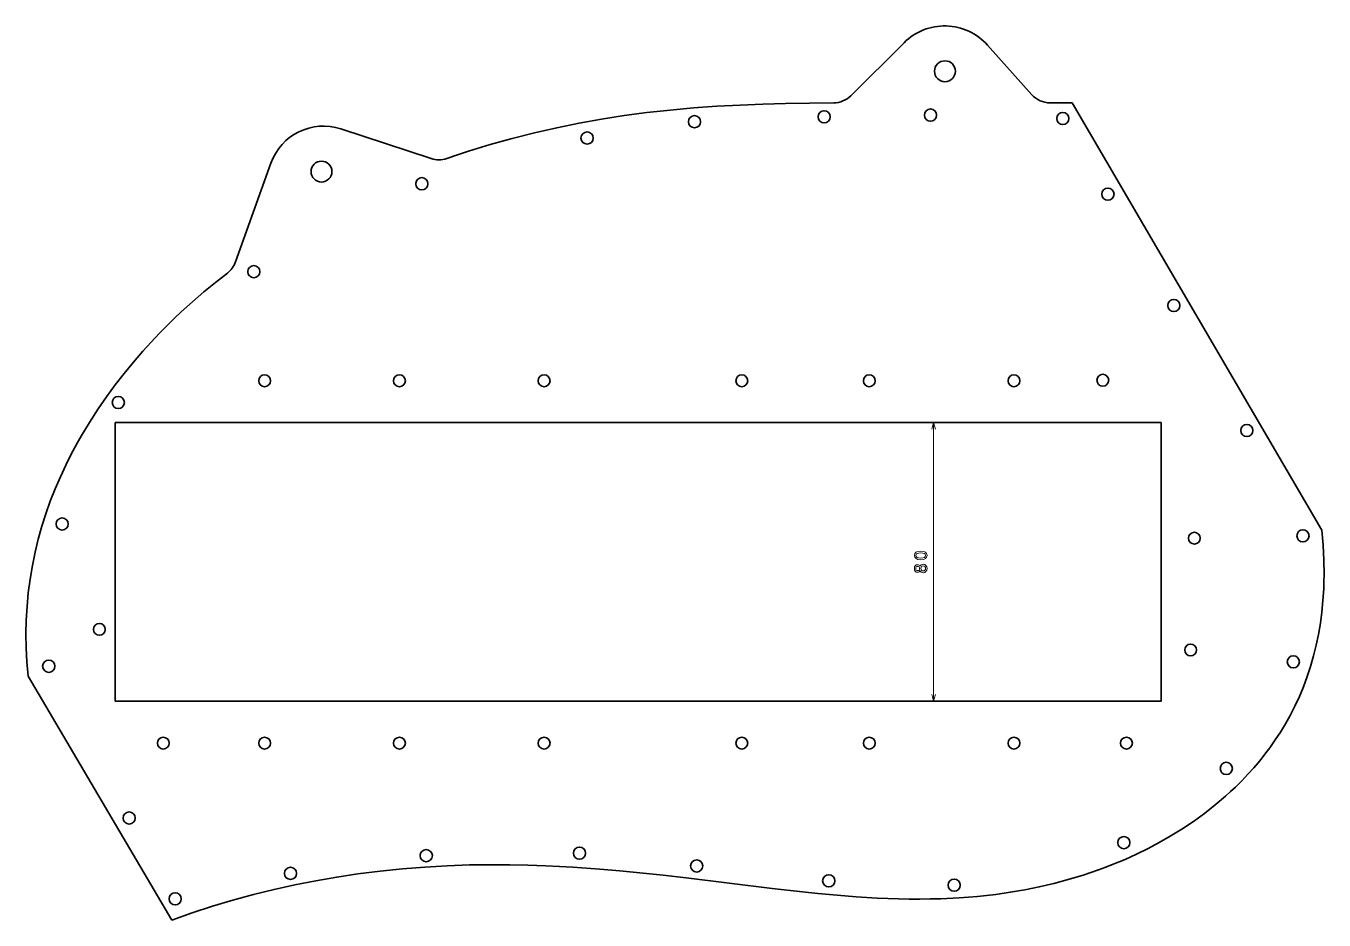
# Model space of a CAD drawing. Extents: x 37 to 409, y 19 to 275.
import ezdxf

# ---------------------------------------------------------------- set-up
doc = ezdxf.new("R2010")
doc.units = 0

msp = doc.modelspace()

# ---------------------------------------------------------------- linework, layer by layer
at = {"color": 7, "lineweight": 35}
for p, q in [((288.454651, 270.458252), (273.166504, 255.231857)), ((336.665588, 253.233871), (408.307465, 130.589325)), ((126.90921, 245.715088), (152.791595, 237.19043)), ((106.840317, 235.911438), (96.680153, 207.533875)), ((62.179474, 81.420258), (62.179474, 161.420258)), ((362.179474, 161.420258), (62.179474, 161.420258)), ((362.179474, 161.420258), (362.179474, 81.420258)), ((78.371002, 18.644913), (37.175766, 88.657768)), ((62.179474, 81.420258), (362.179474, 81.420258))]:
    msp.add_line(p, q, dxfattribs=at)
at = {"color": 7, "lineweight": 35, "ltscale": 0.477731}
msp.add_line((312.370819, 269.768677), (325.110962, 255.526093), dxfattribs=at)
at = {"color": 7, "lineweight": 13}
for p, q in [((360.179474, 161.420258), (294.948395, 161.420258)), ((296.948395, 81.420258), (296.948395, 161.420258)), ((360.179474, 81.420258), (294.948395, 81.420258))]:
    msp.add_line(p, q, dxfattribs=at)
at = {"color": 7, "lineweight": 35}
for points in [[(157.274719, 237.225433), (160.377762, 238.280212), (163.494308, 239.297363), (169.765137, 241.218353), (176.081589, 242.987335), (182.438187, 244.603226), (188.829651, 246.065384), (195.250885, 247.373871), (201.697128, 248.529785), (208.163986, 249.53566), (214.647461, 250.395798), (221.327759, 251.134979), (228.018692, 251.736252), (234.717529, 252.211243), (241.422104, 252.573318), (247.945251, 252.830978), (254.470886, 253.009705), (261.368988, 253.128586), (268.267975, 253.191727)], [(37.175766, 88.657768), (36.826904, 92.713921), (36.62149, 96.743767), (36.559494, 100.747276), (36.640747, 104.724342), (36.865021, 108.674782), (37.231827, 112.598274), (37.74054, 116.494354), (38.390244, 120.362381), (39.179703, 124.201492), (40.107376, 128.010574), (41.130066, 131.650787), (42.277115, 135.260345), (43.546127, 138.837555), (44.934296, 142.380493), (46.438644, 145.887039), (48.055847, 149.35498), (49.075195, 151.408905), (50.132874, 153.447693), (51.236038, 155.485199), (52.376419, 157.506256), (54.756699, 161.482803), (57.274506, 165.387543), (59.652267, 168.836884), (62.130478, 172.221573), (64.703949, 175.538757), (67.367508, 178.78569), (70.116074, 181.95993), (72.467911, 184.547943), (74.872559, 187.082809), (77.327377, 189.563538), (79.19989, 191.388092), (81.09816, 193.181519), (84.314056, 196.098663), (87.594574, 198.928543), (90.935921, 201.671265), (94.334663, 204.327362)], [(78.371002, 18.644913), (84.190979, 20.687767), (90.040184, 22.587372), (95.918541, 24.343773), (101.825874, 25.957115), (107.761803, 27.427673), (113.725746, 28.75589), (119.716812, 29.942444), (125.733765, 30.988258), (131.774963, 31.894562), (138.147202, 32.698372), (144.540863, 33.352203), (150.952454, 33.858887), (157.378143, 34.221909), (163.813904, 34.445389), (170.255676, 34.53421), (175.410797, 34.512077), (180.565323, 34.410667), (185.717545, 34.233658), (189.579254, 34.053703), (193.438263, 33.835373), (201.146362, 33.291725), (206.928131, 32.798241), (212.701126, 32.241096), (219.311325, 31.535789), (225.911682, 30.774315), (238.248566, 29.257973), (250.577393, 27.732857), (259.36792, 26.722878), (263.76886, 26.26355), (269.236298, 25.751785), (274.713287, 25.319229), (280.775085, 24.952927), (286.850616, 24.724678), (289.894501, 24.669044), (292.941498, 24.655983), (295.989105, 24.688042), (299.039154, 24.767723), (304.273773, 25.022293), (306.902771, 25.209366), (309.531799, 25.437973), (312.138916, 25.707108), (314.744781, 26.019714), (318.926453, 26.615952), (323.099152, 27.332069), (327.258545, 28.17215), (331.39978, 29.139679), (335.517151, 30.237549), (339.88147, 31.556625), (342.055603, 32.276016), (344.217712, 33.034088), (346.351685, 33.825272), (348.471405, 34.654724), (351.841614, 36.066536), (355.166199, 37.576782), (358.439331, 39.18499), (361.655334, 40.890457), (364.808228, 42.692299), (368.177368, 44.772179), (371.456116, 46.964539), (374.636719, 49.267685), (377.711639, 51.679802), (380.673523, 54.199036), (382.109894, 55.498245), (383.515381, 56.823524), (385.339905, 58.630749), (387.106262, 60.483406), (388.812683, 62.380993), (390.002991, 63.77457), (391.160797, 65.191017), (392.285522, 66.630173), (393.376648, 68.091888), (394.94928, 70.326462), (396.443665, 72.611038), (397.858398, 74.945206), (399.192139, 77.328598), (400.577789, 80.034149), (401.860657, 82.79966), (403.03949, 85.624771), (404.11322, 88.509163), (405.080872, 91.452576), (405.941711, 94.454773), (406.694946, 97.515549), (407.340088, 100.634758), (407.876648, 103.812256), (408.30426, 107.047935), (408.62262, 110.341728), (408.831543, 113.693558), (408.904297, 115.732498), (408.937561, 117.792305), (408.88562, 121.974533), (408.675598, 126.240204), (408.307465, 130.589325)]]:
    msp.add_lwpolyline(points, dxfattribs=at)
at = {"color": 7, "lineweight": 13}
for points in [[(297.466034, 159.488403), (296.948395, 161.420258), (296.430756, 159.488403)], [(296.430756, 83.352112), (296.948395, 81.420258), (297.466034, 83.352112)]]:
    msp.add_lwpolyline(points, dxfattribs=at)
for points in [[(293.238739, 122.072853), (294.030518, 122.148499), (294.595367, 122.385529), (294.938293, 122.763771), (295.049255, 123.288269), (294.938293, 123.807724), (294.595367, 124.185966), (294.030518, 124.417953), (293.238739, 124.498642), (292.451996, 124.417953), (292.139313, 124.322128), (291.882111, 124.185966), (291.539185, 123.807724), (291.423187, 123.288269), (291.539185, 122.763771), (291.887146, 122.385529), (292.451996, 122.148499)], [(293.238739, 122.556999), (292.62851, 122.597343), (292.189758, 122.723427), (291.932556, 122.950371), (291.841766, 123.288269), (291.932556, 123.621124), (292.189758, 123.848068), (292.62851, 123.974152), (293.238739, 124.014496), (293.854004, 123.974152), (294.292786, 123.848068), (294.549988, 123.621124), (294.635712, 123.288269), (294.549988, 122.950371), (294.292786, 122.723427), (293.854004, 122.597343)], [(293.062225, 118.926888), (293.20343, 118.669678), (293.400116, 118.493172), (293.647247, 118.382217), (293.944794, 118.346916), (294.393646, 118.427605), (294.741638, 118.659592), (294.963531, 119.037834), (295.049255, 119.552246), (294.963531, 120.061615), (294.741638, 120.439857), (294.393646, 120.671844), (293.944794, 120.757576), (293.647247, 120.717232), (293.400116, 120.61132), (293.20343, 120.429771), (293.062225, 120.177605), (292.941193, 120.379333), (292.77478, 120.520546), (292.573029, 120.606277), (292.325928, 120.636543), (291.967834, 120.555847), (291.680389, 120.344032), (291.493774, 120.001091), (291.423187, 119.552246), (291.493774, 119.098358), (291.680389, 118.755417), (291.967834, 118.538559), (292.325928, 118.462906), (292.573029, 118.488129), (292.77478, 118.57386)], [(292.366272, 118.942017), (292.144348, 118.982361), (291.9729, 119.103401), (291.866974, 119.295044), (291.82663, 119.552246), (291.866974, 119.804405), (291.9729, 119.996048), (292.144348, 120.117088), (292.366272, 120.162476), (292.593201, 120.117088), (292.769714, 119.996048), (292.885712, 119.804405), (292.921021, 119.552246), (292.880676, 119.295044), (292.769714, 119.103401), (292.593201, 118.982361)], [(293.934692, 118.831062), (293.667419, 118.876457), (293.465698, 119.022705), (293.334564, 119.249649), (293.289185, 119.552246), (293.334564, 119.8498), (293.465698, 120.076744), (293.667419, 120.222992), (293.934692, 120.27343), (294.222168, 120.222992), (294.439026, 120.076744), (294.580231, 119.8498), (294.62561, 119.552246), (294.580231, 119.249649), (294.439026, 119.022705), (294.222168, 118.876457)]]:
    msp.add_lwpolyline(points, close=True, dxfattribs=at)
at = {"color": 7, "lineweight": 35}
for centre, radius in [((300.18634, 262.260834), 3), ((228.348663, 247.780853), 1.75), ((265.529907, 249.173035), 1.75), ((296.055298, 249.679688), 1.75), ((334.005676, 248.697647), 1.75), ((197.531265, 243.094666), 1.75), ((121.328423, 233.462433), 3), ((150.10585, 229.977905), 1.75), ((346.947235, 226.962585), 1.75), ((101.92791, 204.73822), 1.75), ((365.835602, 195.019485), 1.75), ((105.020409, 173.420258), 1.7), ((143.690887, 173.420258), 1.7), ((185.193253, 173.420258), 1.7), ((241.911011, 173.420258), 1.7), ((278.478088, 173.420258), 1.7), ((319.976868, 173.420258), 1.7), ((345.472717, 173.576324), 1.7), ((63.051636, 167.179352), 1.75), ((386.807434, 159.154663), 1.75), ((46.92952, 132.317352), 1.75), ((402.889343, 128.936966), 1.75), ((371.733887, 128.240509), 1.7), ((57.618256, 102.066925), 1.7), ((370.661926, 96.154449), 1.7), ((43.100082, 91.484085), 1.75), ((400.128052, 92.742058), 1.75), ((75.948929, 69.420258), 1.7), ((105.020409, 69.420258), 1.7), ((143.690887, 69.420258), 1.7), ((185.193253, 69.420258), 1.7), ((241.911011, 69.420258), 1.7), ((278.478088, 69.420258), 1.7), ((319.976868, 69.420258), 1.7), ((352.254639, 69.420258), 1.7), ((380.900269, 62.174721), 1.75), ((66.171432, 47.928802), 1.75), ((351.515411, 40.863274), 1.75), ((151.388138, 37.126884), 1.75), ((195.363785, 37.851471), 1.75), ((112.44915, 32.046806), 1.75), ((228.965271, 34.168991), 1.75), ((266.847809, 29.912743), 1.75), ((302.838776, 28.640961), 1.75), ((79.368866, 24.726425), 1.75)]:
    msp.add_circle(centre, radius, dxfattribs=at)
for centre, radius, start, end in [((300.085968, 258.779724), 16.482547, 41.812974, 134.88401), ((268.226776, 260.191589), 7, 270.337074, 314.884015), ((330.328247, 260.192993), 7, 221.812979, 270.313114), ((313.290833, 3378.182617), 3125.036284, 270.313073, 270.428565), ((121.903923, 230.518158), 16, 71.770118, 160.300865), ((154.9814, 243.839111), 7, 251.77012, 289.124145), ((90.089821, 209.893448), 7, 307.330017, 340.300858)]:
    msp.add_arc(centre, radius, start, end, dxfattribs=at)

doc.saveas('drawing.dxf')
